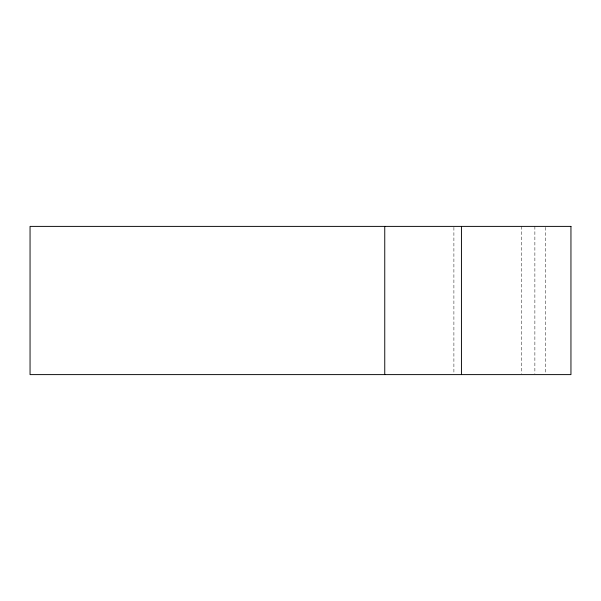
<?xml version="1.0" encoding="UTF-8"?>
<svg xmlns="http://www.w3.org/2000/svg" width="601" height="601" viewBox="0 0 601 601"><rect width="100%" height="100%" fill="white"/><g stroke="black" fill="none" stroke-linecap="round" stroke-linejoin="round"><path stroke-width="0.45" stroke-dasharray="3 2.25" d="M545.408 227.328L545.408 373.672M534.875 226.389L534.875 373.672M521.337 226.389L521.337 373.672M453.898 227.328L453.898 373.672"/><path stroke-width="0.9" d="M461.433 226.389L461.433 374.611M384.753 226.389L384.753 374.611M570.95 226.389L30.05 226.389L30.05 374.611L570.95 374.611L570.95 226.389"/></g></svg>
